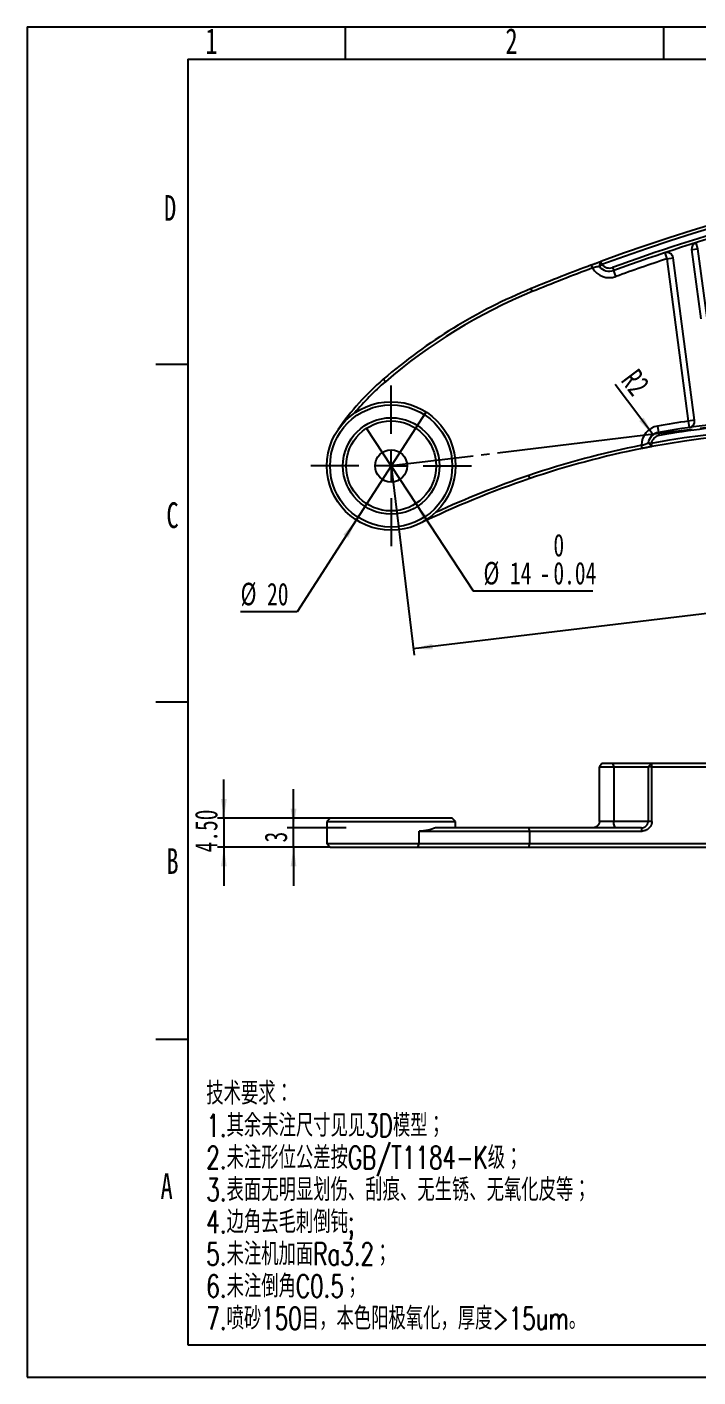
# Model space of a CAD drawing. Extents: x 0 to 297, y 0 to 210.
# Drawn here: x 0 to 104.3, y 0 to 210 of the extents above; entities that cross this region are included whole.
import ezdxf

# ---------------------------------------------------------------- set-up
doc = ezdxf.new("R2010")
doc.units = 0
doc.linetypes.add('SLD-中心线', pattern=[34.29, 30.48, -1.27, 1.27, -1.27])
doc.linetypes.add('SLD-实线', pattern=[0])
doc.layers.get('0').update_dxf_attribs({"linetype": 'CONTINUOUS'})
for name, color, linetype in [('中心线', 6, 'SLD-中心线'), ('图框', 7, 'SLD-实线'), ('尺寸线', 5, 'SLD-实线'), ('粗实线', 7, 'SLD-实线'), ('细实线', 7, 'SLD-实线')]:
    doc.layers.add(name, color=color, linetype=linetype)
doc.styles.add('SLDTEXTSTYLE0', font='TXT', dxfattribs={"width": 0.7, "bigfont": 'bigfont'})
doc.styles.add('SLDTEXTSTYLE1', font='TXT', dxfattribs={"width": 0.7})
doc.dimstyles.new('SLDDIMSTYLE0', dxfattribs={"dimtxt": 3.5, "dimasz": 3, "dimexe": 0, "dimexo": 0.0625, "dimgap": 0.875, "dimtad": 2, "dimrnd": 1e-09, "dimzin": 12, "dimtxsty": 'SLDTEXTSTYLE1', "dimsah": 1, "dimcen": 0.09, "dimazin": 3, "dimtol": 1, "dimtp": 0.02, "dimtm": 0.02, "dimtfac": 1, "dimtofl": 0, "dimtmove": 0, "dimatfit": 3, "dimtolj": 1})
doc.dimstyles.new('SLDDIMSTYLE1', dxfattribs={"dimtxt": 3.5, "dimasz": 3, "dimexe": 0, "dimexo": 0.0625, "dimgap": 0.875, "dimtad": 2, "dimrnd": 1e-09, "dimzin": 12, "dimtxsty": 'SLDTEXTSTYLE1', "dimblk1": 'NONE', "dimsah": 1, "dimcen": 0, "dimazin": 3, "dimtol": 1, "dimtm": 0.04, "dimtfac": 1, "dimtmove": 0, "dimatfit": 3, "dimtolj": 1})
doc.dimstyles.new('SLDDIMSTYLE5', dxfattribs={"dimtxt": 3.5, "dimasz": 3, "dimexe": 0, "dimexo": 0.0625, "dimgap": 0.875, "dimtad": 2, "dimrnd": 1e-09, "dimzin": 12, "dimtxsty": 'SLDTEXTSTYLE1', "dimblk1": 'NONE', "dimsah": 1, "dimcen": 0, "dimazin": 3, "dimtfac": 1, "dimtmove": 0, "dimatfit": 3, "dimtolj": 1, "dimtzin": 12})
doc.dimstyles.new('SLDDIMSTYLE6', dxfattribs={"dimtxt": 3.5, "dimasz": 3, "dimexe": 0, "dimexo": 0.0625, "dimgap": 0.875, "dimtad": 2, "dimrnd": 1e-09, "dimzin": 12, "dimtxsty": 'SLDTEXTSTYLE1', "dimsah": 1, "dimcen": 0, "dimazin": 3, "dimtfac": 1, "dimtofl": 0, "dimtmove": 0, "dimatfit": 3, "dimtolj": 1, "dimtzin": 12})
doc.dimstyles.new('SLDDIMSTYLE7', dxfattribs={"dimtxt": 3.5, "dimasz": 3, "dimexe": 0, "dimexo": 0.0625, "dimgap": 0.875, "dimtad": 2, "dimrnd": 1e-09, "dimzin": 12, "dimtxsty": 'SLDTEXTSTYLE1', "dimsah": 1, "dimcen": 0.09, "dimazin": 3, "dimtfac": 1, "dimtmove": 0, "dimatfit": 3, "dimtolj": 1, "dimtzin": 12})
doc.dimstyles.new('SLDDIMSTYLE8', dxfattribs={"dimtxt": 3.5, "dimasz": 3, "dimexe": 0, "dimexo": 0.0625, "dimgap": 0.875, "dimtad": 2, "dimrnd": 1e-09, "dimzin": 4, "dimtxsty": 'SLDTEXTSTYLE1', "dimsah": 1, "dimcen": 0.09, "dimazin": 3, "dimtfac": 1, "dimtmove": 0, "dimatfit": 3, "dimtolj": 1, "dimtzin": 12})

# ---------------------------------------------------------------- blocks, each defined once
blk = doc.blocks.new('_D')
at = {"layer": '尺寸线'}
for p, q in [((205.51, 159.72), (209.07, 130.27)), ((56.6, 141.72), (60.16, 112.27)), ((208.95, 131.27), (60.04, 113.27))]:
    blk.add_line(p, q, dxfattribs=at)
for points in [[(208.95, 131.27), (205.92, 131.35), (206.03, 130.46)], [(60.04, 113.27), (63.07, 113.18), (62.96, 114.07)]]:
    blk.add_solid(points, dxfattribs=at)
at = {"layer": '尺寸线', "char_height": 3.5, "attachment_point": 1, "rotation": 6.8921, "style": 'SLDTEXTSTYLE1'}
for s, insert in [('150', (126.34, 125.82)), ('±0.02', (132.22, 126.54))]:
    blk.add_mtext(s, dxfattribs=dict(at, insert=insert))
blk = doc.blocks.new('_D_1')
at = {"layer": '尺寸线'}
for p, q in [((52.76, 147.57), (60.44, 135.87)), ((60.44, 135.87), (69.36, 122.27)), ((69.36, 122.27), (87.96, 122.27))]:
    blk.add_line(p, q, dxfattribs=at)
blk.add_solid([(60.44, 135.87), (61.71, 133.11), (62.46, 133.6)], dxfattribs=at)
at = {"layer": '尺寸线', "char_height": 3.5, "attachment_point": 1, "style": 'SLDTEXTSTYLE1'}
for s, insert in [('0', (81.82, 131.15)), ('%%c', (70.95, 126.79)), ('14', (75.06, 126.78)), ('0.04', (81.82, 126.79)), ('-', (79.67, 126.79))]:
    blk.add_mtext(s, dxfattribs=dict(at, insert=insert))
blk = doc.blocks.new('_NONE')
blk = doc.blocks.new('_D_5')
at = {"layer": '尺寸线'}
for p, q in [((62.02, 150.12), (51.18, 133.31)), ((51.18, 133.31), (41.97, 119.03)), ((41.97, 119.03), (33.19, 119.03))]:
    blk.add_line(p, q, dxfattribs=at)
blk.add_solid([(51.18, 133.31), (49.18, 131.04), (49.93, 130.55)], dxfattribs=at)
at = {"layer": '尺寸线', "char_height": 3.5, "attachment_point": 1, "style": 'SLDTEXTSTYLE1'}
for s, insert in [('%%c', (33.19, 123.55)), ('20', (37.31, 123.54))]:
    blk.add_mtext(s, dxfattribs=dict(at, insert=insert))
blk = doc.blocks.new('_D_6')
at = {"layer": '尺寸线'}
blk.add_line((97.31, 146.58), (91.41, 154.41), dxfattribs=at)
blk.add_solid([(97.31, 146.58), (95.87, 149.24), (95.15, 148.7)], dxfattribs=at)
at = {"layer": '尺寸线', "insert": (94.98, 157.1), "char_height": 3.5, "attachment_point": 1, "rotation": 306.9817, "style": 'SLDTEXTSTYLE1'}
blk.add_mtext('R2', dxfattribs=at)
blk = doc.blocks.new('SW_CENTERMARKSYMBOL_0')
at = {"layer": '中心线', "color": 0}
for p, q in [((0, 5), (0, 12.5)), ((0, 0), (0, 2.5)), ((-5, 0), (-12.5, 0)), ((0, 0), (-2.5, 0)), ((0, 0), (0, -2.5)), ((0, 0), (2.5, 0)), ((5, 0), (12.5, 0)), ((0, -5), (0, -12.5))]:
    blk.add_line(p, q, dxfattribs=at)
blk = doc.blocks.new('_D_7')
at = {"layer": '尺寸线'}
for p, q in [((41.43, 85.42), (41.43, 91.42)), ((49.6, 85.42), (40.43, 85.42)), ((41.43, 82.42), (41.43, 85.42)), ((47.1, 82.42), (40.43, 82.42)), ((41.43, 82.42), (41.43, 76.42))]:
    blk.add_line(p, q, dxfattribs=at)
for points in [[(41.43, 85.42), (41.88, 88.42), (40.98, 88.42)], [(41.43, 82.42), (40.98, 79.42), (41.88, 79.42)]]:
    blk.add_solid(points, dxfattribs=at)
at = {"layer": '尺寸线', "insert": (36.92, 83.15), "char_height": 3.5, "attachment_point": 1, "rotation": 90, "style": 'SLDTEXTSTYLE1'}
blk.add_mtext('3', dxfattribs=at)
blk = doc.blocks.new('_D_8')
at = {"layer": '尺寸线'}
for p, q in [((30.6, 86.92), (30.6, 92.92)), ((47.1, 86.92), (29.6, 86.92)), ((30.6, 86.92), (30.6, 82.42)), ((47.1, 82.42), (29.6, 82.42)), ((30.6, 82.42), (30.6, 76.42))]:
    blk.add_line(p, q, dxfattribs=at)
for points in [[(30.6, 86.92), (31.05, 89.92), (30.15, 89.92)], [(30.6, 82.42), (30.15, 79.42), (31.05, 79.42)]]:
    blk.add_solid(points, dxfattribs=at)
at = {"layer": '尺寸线', "insert": (26.09, 81.6), "char_height": 3.5, "attachment_point": 1, "rotation": 90, "style": 'SLDTEXTSTYLE1'}
blk.add_mtext('4.50', dxfattribs=at)

msp = doc.modelspace()

# ---------------------------------------------------------------- linework, layer by layer
at = {"color": 7, "linetype": 'SLD-实线'}
for p, q in [((104.291214, 175.4964346), (103.9921996, 176.4506832)), ((99.1386929, 174.8851735), (99.4536137, 173.9360556)), ((103.2997856, 175.365783), (104.291214, 175.4964346)), ((103.2997856, 175.365783), (104.71796, 164.6041994)), ((105.7093884, 164.734851), (104.291214, 175.4964346)), ((87.9118247, 172.517062), (87.7368276, 172.9854379)), ((88.9725887, 172.7350247), (89.1855522, 173.5225691)), ((89.3581907, 173.0533187), (88.9725887, 172.7350247)), ((89.3581907, 173.0533187), (89.1855522, 173.5225691)), ((91.0264197, 172.5980777), (91.1968939, 172.1280367)), ((99.4536137, 173.9360556), (100.4450421, 174.0667072)), ((99.4536137, 173.9360556), (102.7808766, 148.687668)), ((103.772305, 148.8183197), (100.4450421, 174.0667072)), ((91.5378424, 171.1879548), (91.1968939, 172.1280367)), ((78.5330184, 168.8362), (78.3427279, 169.2985738)), ((55.6970967, 154.8276992), (55.3711555, 155.2068592)), ((97.9962183, 147.9329858), (98.1691445, 146.948051)), ((103.772305, 148.8183197), (102.7808766, 148.687668)), ((102.7808766, 148.687668), (102.9195104, 147.6973243)), ((95.6125322, 144.4361754), (95.5154394, 144.9266577)), ((97.125913, 144.7268887), (96.5408178, 145.2985206)), ((97.0343626, 145.2184358), (96.5408178, 145.2985206)), ((97.0343626, 145.2184358), (97.125913, 144.7268887)), ((98.1691445, 146.948051), (98.2556076, 146.4555836)), ((78.1357248, 139.7544172), (77.974626, 140.2277535)), ((89.3581907, 95.4226328), (88.9725887, 94.9226328)), ((88.9725887, 94.9226328), (91.1968939, 94.9226328)), ((88.9725887, 86.4226328), (88.9725887, 94.9226328)), ((91.0264197, 95.4226328), (89.3581907, 95.4226328)), ((91.0264197, 95.4226328), (91.1968939, 94.9226328)), ((97.0343626, 95.4226328), (91.0264197, 95.4226328)), ((91.1968939, 94.9226328), (91.1968939, 86.4226328)), ((91.1968939, 94.9226328), (96.5408178, 94.9226328)), ((97.0343626, 95.4226328), (96.5408178, 94.9226328)), ((96.5408178, 94.9226328), (96.5408178, 86.4226328)), ((97.125913, 94.9226328), (96.5408178, 94.9226328)), ((97.0343626, 95.4226328), (97.125913, 94.9226328)), ((177.3457368, 95.4226328), (97.0343626, 95.4226328)), ((97.125913, 94.9226328), (177.1442335, 94.9226328)), ((97.125913, 86.4226328), (97.125913, 94.9226328)), ((47.0989131, 86.9226328), (46.5989131, 86.4226328)), ((46.5989131, 86.4226328), (46.5989131, 82.9226328)), ((46.5989131, 86.4226328), (66.5989131, 86.4226328)), ((66.0989131, 86.9226328), (47.0989131, 86.9226328)), ((66.5989131, 86.4226328), (66.0989131, 86.9226328)), ((66.5989131, 85.4226328), (66.5989131, 86.4226328)), ((91.1968939, 86.4226328), (88.9725887, 86.4226328)), ((96.5408178, 86.4226328), (91.1968939, 86.4226328)), ((97.125913, 86.4226328), (96.5408178, 86.4226328)), ((60.9447855, 82.9226328), (60.9447855, 84.9226328)), ((60.9447855, 84.9226328), (78.1357248, 84.9226328)), ((77.974626, 85.4226328), (63.4693725, 85.4226328)), ((78.1357248, 84.9226328), (77.974626, 85.4226328)), ((95.5154394, 85.4226328), (77.974626, 85.4226328)), ((78.1357248, 82.9226328), (78.1357248, 84.9226328)), ((78.1357248, 84.9226328), (95.6125322, 84.9226328)), ((95.6125322, 84.9226328), (95.5154394, 85.4226328)), ((46.5989131, 82.9226328), (47.0989131, 82.4226328)), ((60.9447855, 82.9226328), (46.5989131, 82.9226328)), ((47.0989131, 82.4226328), (60.7274919, 82.4226328)), ((60.7274919, 82.4226328), (60.9447855, 82.9226328)), ((60.7274919, 82.4226328), (77.974626, 82.4226328)), ((78.1357248, 82.9226328), (60.9447855, 82.9226328)), ((77.974626, 82.4226328), (78.1357248, 82.9226328)), ((77.974626, 82.4226328), (177.3457368, 82.4226328)), ((177.1442335, 82.9226328), (78.1357248, 82.9226328))]:
    msp.add_line(p, q, dxfattribs=at)
at = {"color": 7, "linetype": 'SLD-中心线'}
msp.add_line((205.5149969, 159.7180982), (56.5989131, 141.7180982), dxfattribs=at)
at = {"color": 7, "linetype": 'SLD-实线', "flags": 128}
msp.add_lwpolyline([(91.5378424, 85.4226328), (91.4713267, 85.4418475), (91.4073671, 85.4987533), (91.3484216, 85.5911632), (91.2967554, 85.715526), (91.2543541, 85.8670626), (91.2228471, 86.0399494), (91.2034452, 86.2275425), (91.1968939, 86.4226328)], dxfattribs=at)
at = {"color": 7, "linetype": 'SLD-实线'}
for radius in [10, 9.5, 7.5, 7, 2.5]:
    msp.add_circle((56.5989131, 141.7180982), radius, dxfattribs=at)
for centre, radius, start, end in [((195.2300925, -114.7180022), 307.1287539, 87.853759169, 110.198714858), ((195.2300925, -114.7180022), 306.6287539, 87.853759169, 110.198714858), ((195.2300925, -114.7180022), 305.6287539, 105.750326914, 109.934673878), ((195.2300925, -114.7180022), 305.1287539, 105.750326914, 109.934673878), ((104.291214, 175.4964346), 1, 107.398415666, 187.507248551), ((99.4536137, 173.9360556), 1, 7.507248551, 108.356034281), ((195.2300925, -114.7180022), 307.1287539, 110.486956862, 112.369675047), ((195.2300925, -114.7180022), 306.6287539, 110.486956862, 112.369675047), ((90.5149969, 174.0082007), 3, 209.804771116, 289.934673878), ((90.5149969, 174.0082007), 2, 219.537861227, 289.934673878), ((90.5149969, 174.0082007), 1.5, 219.537861227, 289.934673878), ((195.2300925, -114.7180022), 304.1287539, 108.356034281, 109.934673878), ((110.5671898, 90.9985679), 84.6717596, 112.369675047, 130.683681525), ((110.5671898, 90.9985679), 84.1717596, 112.369675047, 130.683681525), ((81.8017879, 124.4607057), 40.5450895, 130.683681525, 145.599034198), ((81.8017879, 124.4607057), 40.0450895, 130.683681525, 140.481933652), ((98.5149969, 144.9781814), 3, 99.95799751, 180.984077915), ((122.1237482, 10.5099383), 137.0250216, 66.233729162, 100.550422675), ((122.1237482, 10.5099383), 136.5250216, 66.233729162, 100.550422675), ((122.1237482, 10.5099383), 139.5250216, 97.96879273, 99.95799751), ((122.1237482, 10.5099383), 138.5250216, 93.918156793, 99.95799751), ((122.1237482, 10.5099383), 138.0250216, 93.918156793, 99.95799751), ((102.7808766, 148.687668), 1, 277.96879273, 7.507248551), ((122.1237482, 10.5099383), 137.0250216, 101.197162277, 108.795873789), ((98.5149969, 144.9781814), 2, 99.95799751, 170.783260171), ((98.5149969, 144.9781814), 1.5, 99.95799751, 170.783260171), ((122.1237482, 10.5099383), 136.5250216, 101.197162277, 108.795873789), ((127.4185056, -5.0469815), 152.958287, 108.795873789, 115.759032335), ((127.4185056, -5.0469815), 153.458287, 108.795873789, 114.627678125)]:
    msp.add_arc(centre, radius, start, end, dxfattribs=at)
for points, knots in [([(87.7368276, 172.9854379), (87.7838554, 173.0030087), (87.8306086, 173.0204638), (87.9235787, 173.0551481), (87.9698212, 173.0723869), (88.0616659, 173.106601), (88.1075542, 173.1236827), (88.1970666, 173.1569795), (88.2409793, 173.1733024), (88.3270102, 173.2052594), (88.3691533, 173.2209029), (88.451686, 173.2515193), (88.4920571, 173.2664853), (88.5710616, 173.295755), (88.6090725, 173.3098282), (88.682068, 173.3368389), (88.7170768, 173.3497853), (88.7841164, 173.3745644), (88.8161536, 173.3863992), (88.8618944, 173.4032885), (88.8767798, 173.4087834), (88.9056753, 173.4194477), (88.919607, 173.4245881), (88.9598689, 173.4394406), (88.9847445, 173.448613), (89.0304631, 173.465465), (89.0513328, 173.4731546), (89.0795262, 173.4835399), (89.0884172, 173.4868144), (89.1051314, 173.4929694), (89.1129661, 173.4958542), (89.134599, 173.5038185), (89.1466259, 173.5082452), (89.1659526, 173.5153578), (89.1732518, 173.5180435), (89.1830512, 173.521649), (89.1855509, 173.5225686), (89.1855522, 173.5225691)], [0, 0, 0, 0, 0.0001482683821, 0.0001482683821, 0.0002965367642, 0.0002965367642, 0.0004448051463, 0.0004448051463, 0.0005930735284, 0.0005930735284, 0.0007413419105, 0.0007413419105, 0.0008896102927, 0.0008896102927, 0.0010378786748, 0.0010378786748, 0.0011861470569, 0.0011861470569, 0.001334415439, 0.001334415439, 0.00140854963, 0.00140854963, 0.0014826838211, 0.0014826838211, 0.0016309522032, 0.0016309522032, 0.0017792205853, 0.0017792205853, 0.0018533547764, 0.0018533547764, 0.0019274889674, 0.0019274889674, 0.0020757573495, 0.0020757573495, 0.0022240257316, 0.0022240257316, 0.0023722941137, 0.0023722941137, 0.0023722941137, 0.0023722941137]), ([(88.9725887, 172.7350247), (88.9725881, 172.7350242), (88.9705481, 172.7348671), (88.9625782, 172.7342272), (88.9566488, 172.7337446), (88.9410292, 172.7323956), (88.9313402, 172.7315289), (88.9140282, 172.7298651), (88.9077752, 172.7292474), (88.8944802, 172.727888), (88.887429, 172.7271455), (88.8651495, 172.7247159), (88.8487582, 172.7228231), (88.8131372, 172.7183968), (88.793887, 172.7158604), (88.7629807, 172.7114996), (88.7523253, 172.7099509), (88.7303106, 172.7066495), (88.7190112, 172.7049056), (88.6844208, 172.6994066), (88.6603627, 172.6953743), (88.6103804, 172.6865332), (88.5844507, 172.6817241), (88.5307389, 172.6712829), (88.5029388, 172.6656472), (88.4454988, 172.6535144), (88.4163106, 172.6471134), (88.3569416, 172.6336394), (88.3267742, 172.6265693), (88.2654616, 172.6117722), (88.234299, 172.6040403), (88.1710196, 172.5879394), (88.138701, 172.5795152), (88.0742294, 172.5623426), (88.0418731, 172.5535443), (87.9770025, 172.53558), (87.9444701, 172.5264095), (87.9118247, 172.517062)], [0, 0, 0, 0, 0.0001482683821, 0.0001482683821, 0.0002965367642, 0.0002965367642, 0.0004448051463, 0.0004448051463, 0.0005189393374, 0.0005189393374, 0.0005930735284, 0.0005930735284, 0.0007413419105, 0.0007413419105, 0.0008896102927, 0.0008896102927, 0.0009637444837, 0.0009637444837, 0.0010378786748, 0.0010378786748, 0.0011861470569, 0.0011861470569, 0.001334415439, 0.001334415439, 0.0014826838211, 0.0014826838211, 0.0016309522032, 0.0016309522032, 0.0017792205853, 0.0017792205853, 0.0019274889674, 0.0019274889674, 0.0020757573495, 0.0020757573495, 0.0022240257316, 0.0022240257316, 0.0023722941137, 0.0023722941137, 0.0023722941137, 0.0023722941137]), ([(95.5154394, 144.9266577), (95.5482097, 144.9361207), (95.5807993, 144.9456466), (95.6456326, 144.9648618), (95.6778975, 144.9745577), (95.7420048, 144.9941263), (95.7740673, 145.0040695), (95.8366994, 145.0238365), (95.8674412, 145.0337113), (95.9277366, 145.0534506), (95.9573033, 145.063319), (96.0152797, 145.0830719), (96.0436675, 145.0929489), (96.0993452, 145.1127547), (96.1262118, 145.122534), (96.1778757, 145.1417671), (96.2027086, 145.1512339), (96.2503695, 145.1698205), (96.2732054, 145.1789442), (96.3167853, 145.1967496), (96.3376213, 145.2054734), (96.3762262, 145.221982), (96.3941846, 145.229843), (96.4272772, 145.244602), (96.4424359, 145.2515104), (96.4629725, 145.2610177), (96.4694598, 145.2640484), (96.4816708, 145.2697954), (96.4874059, 145.2725171), (96.5032637, 145.2800914), (96.5121061, 145.2843826), (96.526339, 145.2913405), (96.5317279, 145.294006), (96.5389672, 145.2975962), (96.5408171, 145.2985207), (96.5408178, 145.2985206)], [0, 0, 0, 0, 0.0001484710693, 0.0001484710693, 0.0002969421386, 0.0002969421386, 0.0004454132078, 0.0004454132078, 0.0005938842771, 0.0005938842771, 0.0007423553464, 0.0007423553464, 0.0008908264157, 0.0008908264157, 0.001039297485, 0.001039297485, 0.0011877685543, 0.0011877685543, 0.0013362396235, 0.0013362396235, 0.0014847106928, 0.0014847106928, 0.0016331817621, 0.0016331817621, 0.0017816528314, 0.0017816528314, 0.001855888366, 0.001855888366, 0.0019301239007, 0.0019301239007, 0.00207859497, 0.00207859497, 0.0022270660392, 0.0022270660392, 0.0023755371085, 0.0023755371085, 0.0023755371085, 0.0023755371085]), ([(97.125913, 144.7268887), (97.1259116, 144.7268884), (97.1232929, 144.7264008), (97.1130276, 144.7244883), (97.1053817, 144.7230635), (97.085138, 144.7192884), (97.0725421, 144.7169383), (97.0498827, 144.7127061), (97.0416777, 144.7111729), (97.0241808, 144.7079015), (97.0148728, 144.7061604), (96.98536, 144.7006361), (96.9635165, 144.696543), (96.9156686, 144.6875626), (96.8896286, 144.6826686), (96.8334716, 144.672095), (96.8030769, 144.6663627), (96.7393205, 144.6543136), (96.7058265, 144.6479719), (96.6357498, 144.6346741), (96.599156, 144.6277158), (96.5228684, 144.6131747), (96.4831221, 144.6055818), (96.4006141, 144.589779), (96.3584804, 144.5816894), (96.2723191, 144.5651026), (96.2283241, 144.5566117), (96.1385139, 144.5392307), (96.0926791, 144.5303369), (95.9992238, 144.5121511), (95.9513456, 144.5028086), (95.8555586, 144.4840631), (95.8073213, 144.4745966), (95.7103501, 144.4555108), (95.6615845, 144.4458854), (95.6125322, 144.4361754)], [0, 0, 0, 0, 0.0001484710693, 0.0001484710693, 0.0002969421386, 0.0002969421386, 0.0004454132078, 0.0004454132078, 0.0005196487425, 0.0005196487425, 0.0005938842771, 0.0005938842771, 0.0007423553464, 0.0007423553464, 0.0008908264157, 0.0008908264157, 0.001039297485, 0.001039297485, 0.0011877685543, 0.0011877685543, 0.0013362396235, 0.0013362396235, 0.0014847106928, 0.0014847106928, 0.0016331817621, 0.0016331817621, 0.0017816528314, 0.0017816528314, 0.0019301239007, 0.0019301239007, 0.00207859497, 0.00207859497, 0.0022270660392, 0.0022270660392, 0.0023755371085, 0.0023755371085, 0.0023755371085, 0.0023755371085]), ([(88.9725887, 86.4226328), (88.9725881, 86.3891907), (88.9705481, 86.3560564), (88.9625782, 86.2903795), (88.9566488, 86.2578368), (88.9410292, 86.193334), (88.9313402, 86.1613816), (88.9140282, 86.113873), (88.9077752, 86.098075), (88.8944802, 86.0669397), (88.887429, 86.0515675), (88.8651495, 86.0061195), (88.8487582, 85.9765938), (88.8131372, 85.9191515), (88.793887, 85.8912026), (88.7629807, 85.8505039), (88.7523253, 85.8371288), (88.7303106, 85.8107612), (88.7190112, 85.7978427), (88.6844208, 85.7600536), (88.6603627, 85.736037), (88.6103804, 85.6903352), (88.5844507, 85.6686421), (88.5307389, 85.6275772), (88.5029388, 85.6081941), (88.4454988, 85.5718655), (88.4163106, 85.5552024), (88.3569416, 85.5247293), (88.3267742, 85.5109284), (88.2654616, 85.4861857), (88.234299, 85.4752417), (88.1710196, 85.4562902), (88.138701, 85.4482566), (88.0742294, 85.4354912), (88.0418731, 85.4306854), (87.9770025, 85.4242597), (87.9444701, 85.4226336), (87.9118247, 85.4226328)], [0, 0, 0, 0, 0.0001482683821, 0.0001482683821, 0.0002965367642, 0.0002965367642, 0.0004448051463, 0.0004448051463, 0.0005189393374, 0.0005189393374, 0.0005930735284, 0.0005930735284, 0.0007413419105, 0.0007413419105, 0.0008896102927, 0.0008896102927, 0.0009637444837, 0.0009637444837, 0.0010378786748, 0.0010378786748, 0.0011861470569, 0.0011861470569, 0.001334415439, 0.001334415439, 0.0014826838211, 0.0014826838211, 0.0016309522032, 0.0016309522032, 0.0017792205853, 0.0017792205853, 0.0019274889674, 0.0019274889674, 0.0020757573495, 0.0020757573495, 0.0022240257316, 0.0022240257316, 0.0023722941137, 0.0023722941137, 0.0023722941137, 0.0023722941137]), ([(95.5154394, 85.4226328), (95.5482097, 85.4226336), (95.5807993, 85.4242552), (95.6456326, 85.4306628), (95.6778975, 85.4354556), (95.7420048, 85.4481826), (95.7740673, 85.4561942), (95.8366994, 85.4751093), (95.8674412, 85.4860304), (95.9277366, 85.5107247), (95.9573033, 85.5244988), (96.0152797, 85.5549126), (96.0436675, 85.5715375), (96.0993452, 85.6078053), (96.1262118, 85.6271797), (96.1778757, 85.6682078), (96.2027086, 85.6898847), (96.2503695, 85.7355541), (96.2732054, 85.7595591), (96.3167853, 85.8099075), (96.3376213, 85.8364137), (96.3762262, 85.8906821), (96.3941846, 85.9186467), (96.4272772, 85.9761146), (96.4424359, 86.0056554), (96.4629725, 86.0511323), (96.4694598, 86.0665154), (96.4816708, 86.0976702), (96.4874059, 86.1134842), (96.5032637, 86.1610501), (96.5121061, 86.1930381), (96.526339, 86.2576195), (96.5317279, 86.2902033), (96.5389672, 86.3559656), (96.5408171, 86.3891443), (96.5408178, 86.4226328)], [0, 0, 0, 0, 0.0001484710693, 0.0001484710693, 0.0002969421386, 0.0002969421386, 0.0004454132078, 0.0004454132078, 0.0005938842771, 0.0005938842771, 0.0007423553464, 0.0007423553464, 0.0008908264157, 0.0008908264157, 0.001039297485, 0.001039297485, 0.0011877685543, 0.0011877685543, 0.0013362396235, 0.0013362396235, 0.0014847106928, 0.0014847106928, 0.0016331817621, 0.0016331817621, 0.0017816528314, 0.0017816528314, 0.001855888366, 0.001855888366, 0.0019301239007, 0.0019301239007, 0.00207859497, 0.00207859497, 0.0022270660392, 0.0022270660392, 0.0023755371085, 0.0023755371085, 0.0023755371085, 0.0023755371085]), ([(97.125913, 86.4226328), (97.1259116, 86.3724001), (97.1232929, 86.3226321), (97.1130276, 86.2239885), (97.1053817, 86.1751129), (97.085138, 86.0782407), (97.0725421, 86.0302587), (97.0498827, 85.95891), (97.0416777, 85.9351889), (97.0241808, 85.8884568), (97.0148728, 85.865382), (96.98536, 85.7971666), (96.9635165, 85.7528556), (96.9156686, 85.6666537), (96.8896286, 85.6247068), (96.8334716, 85.5433041), (96.8030769, 85.5035449), (96.7393205, 85.4280222), (96.7058265, 85.3920147), (96.6357498, 85.3235106), (96.599156, 85.2909952), (96.5228684, 85.2294531), (96.4831221, 85.2003915), (96.4006141, 85.1459899), (96.3584804, 85.1210526), (96.2723191, 85.0754319), (96.2283241, 85.0547706), (96.1385139, 85.0177292), (96.0926791, 85.0013475), (95.9992238, 84.9729748), (95.9513456, 84.9609575), (95.8555586, 84.9418671), (95.8073213, 84.9346778), (95.7103501, 84.9250665), (95.6615845, 84.9226341), (95.6125322, 84.9226328)], [0, 0, 0, 0, 0.0001484710693, 0.0001484710693, 0.0002969421386, 0.0002969421386, 0.0004454132078, 0.0004454132078, 0.0005196487425, 0.0005196487425, 0.0005938842771, 0.0005938842771, 0.0007423553464, 0.0007423553464, 0.0008908264157, 0.0008908264157, 0.001039297485, 0.001039297485, 0.0011877685543, 0.0011877685543, 0.0013362396235, 0.0013362396235, 0.0014847106928, 0.0014847106928, 0.0016331817621, 0.0016331817621, 0.0017816528314, 0.0017816528314, 0.0019301239007, 0.0019301239007, 0.00207859497, 0.00207859497, 0.0022270660392, 0.0022270660392, 0.0023755371085, 0.0023755371085, 0.0023755371085, 0.0023755371085]), ([(63.4693725, 85.4226328), (63.1059926, 85.2617234), (62.7149053, 85.1373602), (61.8731708, 84.9676426), (61.4185751, 84.9226328), (60.9447855, 84.9226328)], [0, 0, 0, 0, 0.5, 0.5, 1, 1, 1, 1])]:
    msp.add_open_spline(points, degree=3, knots=knots, dxfattribs=at)
at = {"layer": '粗实线'}
for p, q in [((25, 205), (25, 5)), ((25, 205), (292, 205)), ((25, 5), (292, 5))]:
    msp.add_line(p, q, dxfattribs=at)
at = {"layer": '细实线'}
for p, q in [((0, 210), (297, 210)), ((0, 210), (0, 0)), ((49.5, 205), (49.5, 210)), ((99, 205), (99, 210)), ((25, 157.5), (20, 157.5)), ((25, 105), (20, 105)), ((25, 52.5), (20, 52.5)), ((0, 0), (297, 0))]:
    msp.add_line(p, q, dxfattribs=at)

# ---------------------------------------------------------------- block references
at = {"layer": '中心线'}
msp.add_blockref('SW_CENTERMARKSYMBOL_0', (56.5989131, 141.7180982), dxfattribs=at)

# ---------------------------------------------------------------- texts
at = {"layer": '图框', "attachment_point": 1}
for s, insert, char_height, style in [('1', (27.7205428, 209.8118264), 4, 'SLDTEXTSTYLE1'), ('2', (74.3597014, 209.8118264), 4, 'SLDTEXTSTYLE1'), ('D', (21.2937193, 183.8510198), 4, 'SLDTEXTSTYLE1'), ('C', (21.6612123, 136.0618264), 4, 'SLDTEXTSTYLE1'), ('B', (21.6612123, 82.2545404), 4, 'SLDTEXTSTYLE1'), ('技术要求：', (27.8643712, 45.8840829), 3.5, 'SLDTEXTSTYLE0'), ('1.其余未注尺寸见见3D模型；', (27.8643712, 40.884083), 3.5, 'SLDTEXTSTYLE0'), ('2.未注形位公差按GB/T1184-K级；', (27.8643712, 35.8840831), 3.5, 'SLDTEXTSTYLE0'), ('A', (20.7490995, 31.6775527), 4, 'SLDTEXTSTYLE1'), ('3.表面无明显划伤、刮痕、无生锈、无氧化皮等；', (27.8643712, 30.8840832), 3.5, 'SLDTEXTSTYLE0'), ('4.边角去毛刺倒钝;', (27.8643712, 25.8840833), 3.5, 'SLDTEXTSTYLE0'), ('5.未注机加面Ra3.2；', (27.8643712, 20.8840835), 3.5, 'SLDTEXTSTYLE0'), ('6.未注倒角C0.5；', (27.8643712, 15.8840836), 3.5, 'SLDTEXTSTYLE0'), ('7.喷砂150目，本色阳极氧化，厚度>15um。', (27.8643712, 10.8840837), 3.5, 'SLDTEXTSTYLE0')]:
    msp.add_mtext(s, dxfattribs=dict(at, insert=insert, char_height=char_height, style=style))

# ---------------------------------------------------------------- dimensions: what is measured, and where the dimension line sits
at = {"layer": '尺寸线'}
for base, p1, p2, angle, dimstyle, picture, middle in [((60.0380039, 113.2661018), (205.5149969, 159.7180982), (56.5989131, 141.7180982), 6.892102579, 'SLDDIMSTYLE0', '_D', (134.4960458, 122.2661018)), ((30.5989131, 82.4226328), (47.0989131, 86.9226328), (47.0989131, 82.4226328), 90, 'SLDDIMSTYLE8', '_D_8', (30.5989131, 84.6726328)), ((41.4310362, 85.4226328), (47.0989131, 82.4226328), (49.5989131, 85.4226328), 90, 'SLDDIMSTYLE7', '_D_7', (41.4310362, 83.9226328))]:
    dim = msp.add_linear_dim(base=base, p1=p1, p2=p2, angle=angle, dimstyle=dimstyle, dxfattribs=at)
    dim.commit()
    dim.dimension.update_dxf_attribs({"geometry": picture, "text_midpoint": middle, "dimtype": 160})
dim = msp.add_radius_dim(center=(98.5149969, 144.9781814), mpoint=(97.3118776, 146.5758372), dimstyle='SLDDIMSTYLE6', dxfattribs=at)
dim.commit()
dim.dimension.update_dxf_attribs({"geometry": '_D_6', "text_midpoint": (92.2025637, 153.360661), "dimtype": 164})
for p1, p2, dimstyle, picture, middle in [((62.0182338, 150.1223212), (51.1795925, 133.3138752), 'SLDDIMSTYLE5', '_D_5', (36.7860675, 121.2000396)), ((52.7590557, 147.5709176), (60.4387706, 135.8652789), 'SLDDIMSTYLE1', '_D_1', (79.456317, 126.628949))]:
    dim = msp.add_diameter_dim_2p(p1=p1, p2=p2, dimstyle=dimstyle, dxfattribs=at)
    dim.commit()
    dim.dimension.update_dxf_attribs({"geometry": picture, "text_midpoint": middle, "dimtype": 163})

doc.saveas('drawing.dxf')
